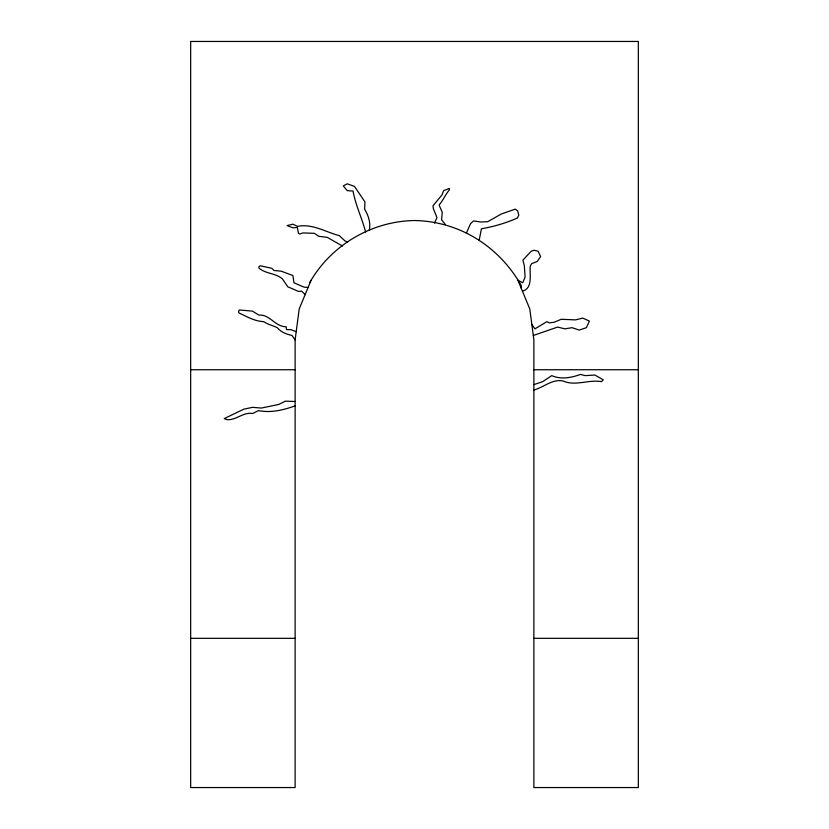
<?xml version="1.0" encoding="UTF-8"?>
<svg xmlns="http://www.w3.org/2000/svg" width="829" height="829" viewBox="0 0 829 829"><rect width="100%" height="100%" fill="white"/><g stroke="black" fill="none" stroke-linecap="round" stroke-linejoin="round"><path stroke-width="1.24" d="M369.206 230.545C370.957 222.949 368.449 215.602 364.605 209.105L364.957 201.924L354.48 186.39L347.258 183.81L343.279 185.924L347.258 190.639L353.04 191.053C355.631 205.416 361.993 218.089 365.63 232.027M521.109 287.995L521.317 285.622C499.162 246.534 459.763 221.384 414.5 220.514C372.47 221.219 332.75 244.151 311.113 280.202L309.745 282.368M522.436 291.197C533.171 288.305 529.43 274.306 530.259 266.119L531.627 263.643L537.182 261.529L540.622 256.586L538.156 251.28L533.98 250.213L531.202 251.26L522.902 260.099L524.332 265.767L525.099 277.104L522.695 282.782L517.887 280.202L529.804 308.989L533.876 339.89L533.876 787.55L638.33 787.55L638.33 41.45L190.67 41.45L190.67 787.55L295.124 787.55L295.124 339.89L299.196 308.989L311.113 280.202M479.162 240.317L481.431 228.752C493.452 226.752 506.27 222.98 517.41 217.975L518.788 215.157L517.721 210.918L515.265 209.136L501.338 213.986L487.711 221.695L480.696 222.006L473.649 220.897L470.499 223.726L466.333 233.25M434.5 223.146L436.945 217.581L433.391 208.784L432.976 205.851L442.095 194.753L443.588 190.691L449.349 188.421L449.359 189.893C445.474 194.494 443.121 200.255 439.121 205.064L442.282 212.4L441.588 219.768L445.401 224.586M533.876 390.024C543.565 387.423 552.57 378.615 563.14 381.019C575.274 386.449 588.652 379.361 601.46 381.62L603.253 379.827L594.859 375.029L585.284 375.63L580.497 374.428C571.45 377.713 560.808 379.765 551.741 375.62L542.767 381.62L533.876 384.625M533.296 335.496L557.658 327.061L564.85 328.864L572.031 327.673L579.222 330.077L586.393 327.683L589.378 321.092L582.787 318.087L575.606 319.88L561.243 319.279L554.062 322.274L549.275 322.864L546.871 321.662L534.902 328.854L531.845 324.44M295.124 405.878C283.311 410.075 271.259 413.111 258.451 410.604L252.627 413.516C243.457 411.806 236.306 420.282 227.115 419.702L224.203 418.614L243.892 409.153L252.627 407.329L261.363 408.055L278.834 404.428L285.383 401.153L295.124 401.516M190.67 369.734L295.124 369.734M533.876 369.734L638.33 369.734M190.67 638.33L295.124 638.33M533.876 638.33L638.33 638.33M308.119 287.435L304.119 287.145L293.963 282.793L292.875 275.549L281.269 271.197L274.016 270.472L271.839 268.295L260.223 265.757L258.772 266.845L259.135 268.295C266.057 273.943 275.394 273.01 282.357 278.803L287.787 286.782L298.678 291.497L301.58 291.134L305.155 294.596M296.202 331.693L290.875 329.652L286.513 329.641L286.15 326.74C275.321 326.947 269.705 314.118 258.907 315.103L252.368 311.103L239.28 309.994L238.555 311.445L238.918 312.896C246.731 316.605 254.824 321.32 263.632 321.631C267.86 324.585 272.845 325.393 277.435 327.818C280.99 332.232 286.596 334.232 291.963 335.455L295.124 339.89M347.797 241.892L345.082 241.052L339.279 235.612C325.465 232.047 312.378 223.343 297.352 226.379L292.958 224.172L287.083 225.592L292.948 227.799L297.352 227.457L298.44 233.27L299.901 233.996L302.834 232.928L314.533 233.343L318.543 236.255L327.289 237.374L342.45 245.995"/></g></svg>
